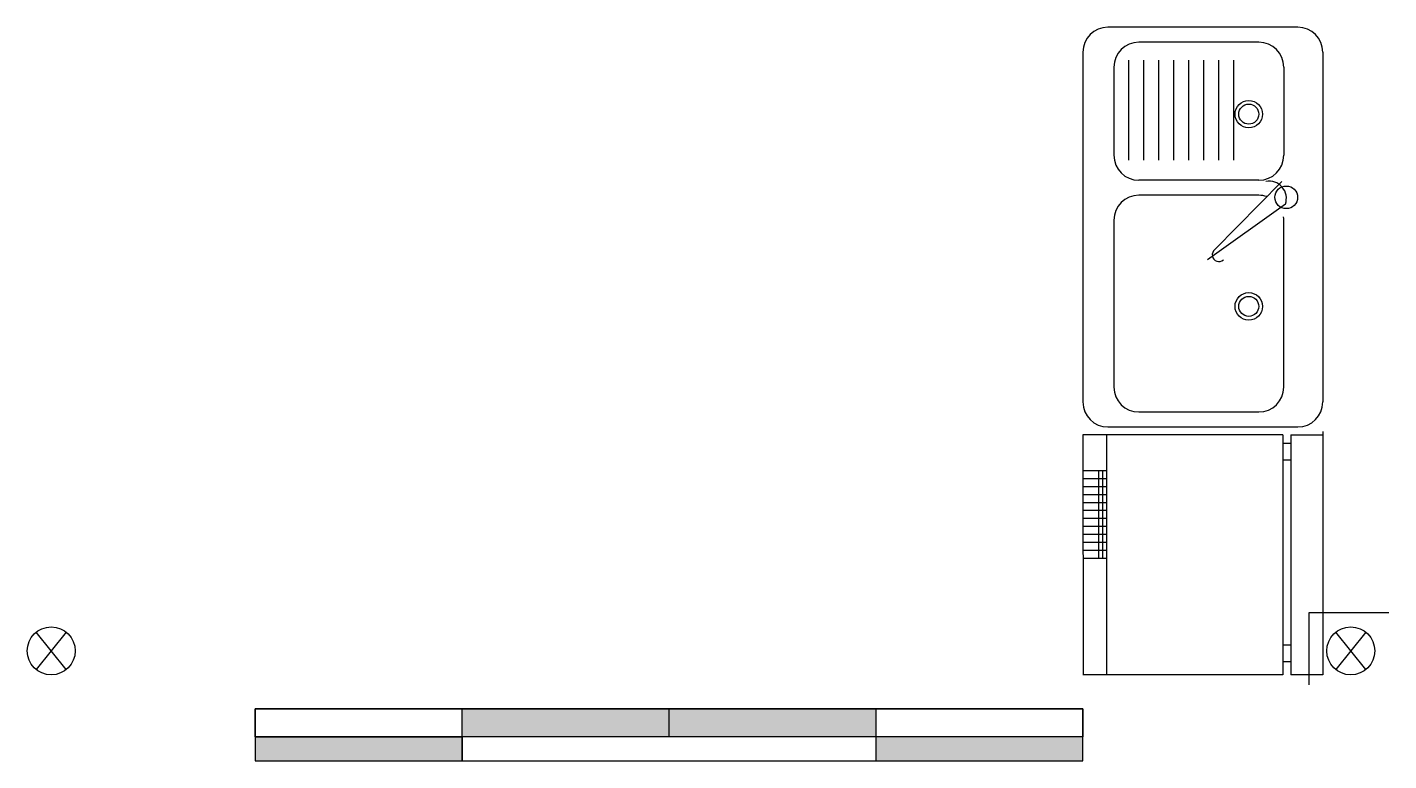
# Model space of a CAD drawing. Header units: millimetres. Extents: x -1666 to 220555, y -7114 to 28673.
# Drawn here: x 35323 to 38728, y 26611 to 28446 of the extents above; entities that cross this region are included whole.
import ezdxf

# ---------------------------------------------------------------- set-up
doc = ezdxf.new("R2010")
doc.units = ezdxf.units.MM
doc.header["$LTSCALE"] = 80
doc.layers.add('LAYER4', color=4, linetype='Continuous')
doc.layers.add('LAYER8', color=8, linetype='Continuous')

# ---------------------------------------------------------------- blocks, each defined once
blk = doc.blocks.new('A$C440B22B6')
at = {"color": 6}
for p, q in [((0, 0), (0, 609.1)), ((0, 609.1), (80, 609.1)), ((80, 9.1), (80, 609.1)), ((100, 9.1), (100, 609.1)), ((100, 609.1), (600, 609.1)), ((540, 609.1), (540, 9.1)), ((600, 9.1), (599.6, 608.3)), ((80, 576.7), (100, 576.7)), ((80, 535), (100, 535)), ((600, 317.6), (540, 317.6)), ((550, 317.6), (550, 97.6)), ((560, 317.6), (560, 97.6)), ((600, 297.6), (540, 297.6)), ((600, 277.6), (540, 277.6)), ((600, 257.6), (540, 257.6)), ((600, 237.6), (540, 237.6)), ((600, 217.6), (540, 217.6)), ((600, 197.6), (540, 197.6)), ((600, 177.6), (540, 177.6)), ((600, 157.6), (540, 157.6)), ((600, 137.6), (540, 137.6)), ((600, 117.6), (540, 117.6)), ((80, 72.1), (100, 72.1)), ((600, 97.6), (540, 97.6)), ((80, 9.1), (0, 9.1)), ((80, 30.4), (100, 30.4)), ((100, 9.1), (600, 9.1))]:
    blk.add_line(p, q, dxfattribs=at)

msp = doc.modelspace()

# ---------------------------------------------------------------- hatches: boundary and pattern name
at = {"true_color": 0xcd2027}
h = msp.add_hatch(dxfattribs=at)
h.set_pattern_fill('GRASS', color=242)
h.set_pattern_definition([(90, (-15007.284, 20015.738), (-17.960512, 17.960512), [4.7625, -31.158524]), (45, (-15007.284, 20015.738), (-17.960512, 17.960512), [4.7625, -20.6375]), (135, (-15007.284, 20015.738), (-17.960512, -17.960512), [4.7625, -20.6375])])
h.paths.add_polyline_path([(36410.216, 26670.738), (35892.716, 26670.738), (35892.716, 26610.738), (36410.216, 26610.738)])
h.paths.add_polyline_path([(36927.716, 26740.738), (36410.216, 26740.738), (36410.216, 26670.738), (36927.716, 26670.738)])
h.paths.add_polyline_path([(37445.216, 26740.738), (36927.716, 26740.738), (36927.716, 26670.738), (37445.216, 26670.738)])
h.paths.add_polyline_path([(37962.716, 26670.738), (37445.216, 26670.738), (37445.216, 26610.738), (37962.716, 26610.738)])

# ---------------------------------------------------------------- linework, layer by layer
at = {"color": 41, "true_color": 0xf4ee51}
for p, q in [((38727.716, 26980.738), (38527.716, 26980.738)), ((38527.716, 26980.738), (38527.716, 26800.738)), ((35420.198, 26932.59), (35345.235, 26838.886)), ((35420.198, 26838.886), (35345.235, 26932.59)), ((38670.198, 26932.59), (38595.235, 26838.886)), ((38670.198, 26838.886), (38595.235, 26932.59))]:
    msp.add_line(p, q, dxfattribs=at)
at = {"color": 3}
for p, q in [((36410.216, 26610.738), (36410.216, 26740.738)), ((36927.716, 26670.738), (36927.716, 26740.738)), ((36927.716, 26740.738), (37962.716, 26740.738)), ((37962.716, 26740.738), (37445.216, 26740.738)), ((37445.216, 26740.738), (37445.216, 26670.738)), ((36927.716, 26670.738), (35892.716, 26670.738)), ((35892.716, 26670.738), (36410.216, 26670.738)), ((36410.216, 26670.738), (36410.216, 26610.738)), ((37445.216, 26670.738), (37445.216, 26610.738))]:
    msp.add_line(p, q, dxfattribs=at)
for points in [[(35892.716, 26610.738), (37962.716, 26610.738), (37962.716, 26740.738), (35892.716, 26740.738)], [(35892.716, 26740.738), (37962.716, 26740.738), (37962.716, 26670.738), (35892.716, 26670.738)]]:
    msp.add_lwpolyline(points, close=True, dxfattribs=at)
at = {"color": 41, "true_color": 0xf4ee51}
for centre in [(35382.716, 26885.738), (38632.716, 26885.738)]:
    msp.add_circle(centre, 60, dxfattribs=at)
at = {"layer": 'LAYER4'}
for p, q in [((38500.216, 28445.738), (38025.216, 28445.738)), ((37962.716, 28383.238), (37962.716, 27508.238)), ((38562.716, 28383.238), (38562.716, 27508.238)), ((38025.216, 27445.738), (38500.216, 27445.738))]:
    msp.add_line(p, q, dxfattribs=at)
for centre, start, end in [((38025.216, 28383.238), 90, 180), ((38500.216, 28383.238), 0, 90), ((38025.216, 27508.238), 180, 270), ((38500.216, 27508.238), 270, 0)]:
    msp.add_arc(centre, 62.5, start, end, dxfattribs=at)
at = {"layer": 'LAYER8'}
for p, q in [((38402.716, 28408.238), (38102.716, 28408.238)), ((38040.216, 28345.738), (38040.216, 28125.368)), ((38077.51, 28113.135), (38077.51, 28363.595)), ((38115.01, 28113.135), (38115.01, 28363.595)), ((38152.51, 28113.135), (38152.51, 28363.595)), ((38190.01, 28113.135), (38190.01, 28363.595)), ((38227.51, 28113.135), (38227.51, 28363.595)), ((38265.01, 28113.135), (38265.01, 28363.595)), ((38302.51, 28113.135), (38302.51, 28363.595)), ((38340.01, 28113.135), (38340.01, 28363.595)), ((38465.216, 28345.738), (38465.216, 28125.368)), ((38402.716, 28062.868), (38102.716, 28062.868)), ((38460.413, 28060.092), (38292.484, 27889.343)), ((38402.716, 28025.368), (38102.716, 28025.368)), ((38469.157, 28003.074), (38274.372, 27863.74)), ((38040.216, 27962.868), (38040.216, 27545.738)), ((38465.216, 27545.738), (38465.216, 27962.868)), ((38102.716, 27483.238), (38402.716, 27483.238))]:
    msp.add_line(p, q, dxfattribs=at)
for centre, radius in [((38377.539, 28228.347), 34.326), ((38377.539, 28228.347), 25.033), ((38471.477, 28020.206), 28.316), ((38377.539, 27747.463), 34.326), ((38377.539, 27747.463), 25.033)]:
    msp.add_circle(centre, radius, dxfattribs=at)
for centre, radius, start, end in [((38102.716, 28345.738), 62.5, 90, 180), ((38402.716, 28345.738), 62.5, 0, 90), ((38102.716, 28125.368), 62.5, 180, 270), ((38402.716, 28125.368), 62.5, 270, 0), ((38428.326, 28017.512), 43.309, 340.527056, 100.527056), ((38102.716, 27962.868), 62.5, 90, 180), ((38402.716, 27962.868), 62.5, 71.109557, 90), ((38402.716, 27962.868), 62.5, 0, 7.697802), ((38303.252, 27876.391), 16.844, 129.737769, 311.316343), ((38102.716, 27545.738), 62.5, 180, 270), ((38402.716, 27545.738), 62.5, 270, 0)]:
    msp.add_arc(centre, radius, start, end, dxfattribs=at)

# ---------------------------------------------------------------- block references
at = {"rotation": 180}
msp.add_blockref('A$C440B22B6', (38562.717, 27434.832), dxfattribs=at)

doc.saveas('drawing.dxf')
